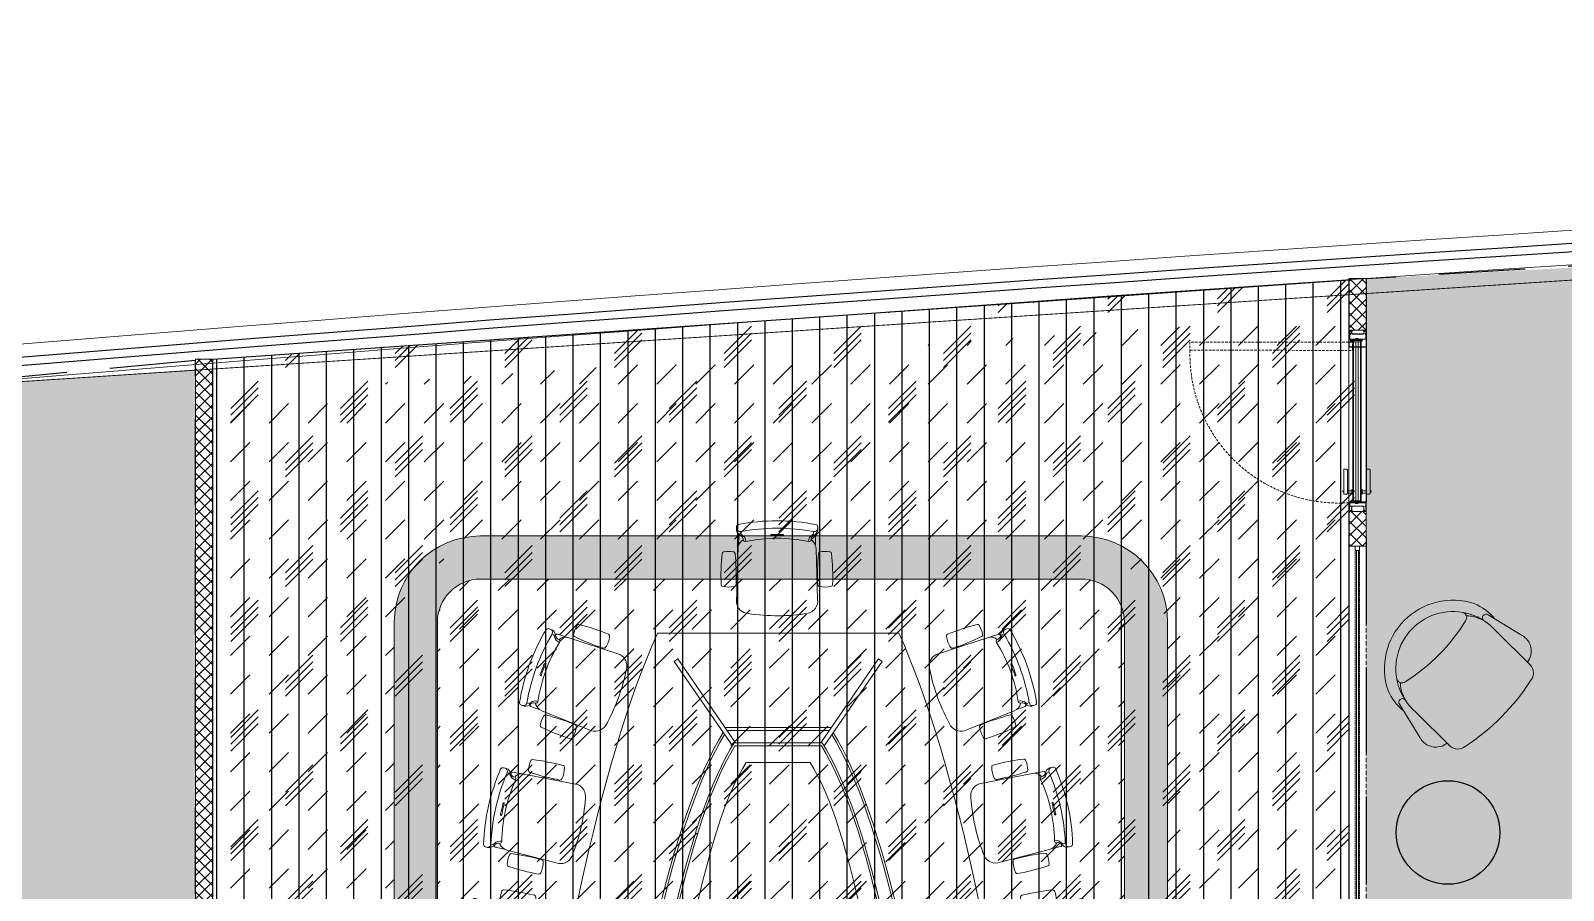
# Model space of a CAD drawing. Header units: millimetres. Extents: x 2335845 to 2509607, y 289014 to 361737.
# Drawn here: x 2351289 to 2360166, y 336872 to 341852 of the extents above; entities that cross this region are included whole.
import ezdxf

# ---------------------------------------------------------------- set-up
doc = ezdxf.new("R2010")
doc.units = ezdxf.units.MM
for name, pattern in [('DASHED', [0.75, 0.5, -0.25]), ('HIDDEN', [0.375, 0.25, -0.125]), ('HIDDEN2', [0.1875, 0.125, -0.0625])]:
    doc.linetypes.add(name, pattern=pattern)
for name, color, linetype, lineweight in [('1-fur', 8, 'Continuous', 0), ('A-DOOR-FULL', 40, 'Continuous', 18), ('A-FURN-LOOSE', 24, 'Continuous', 18), ('A-PLAN-THIN', 251, 'Continuous', 15), ('AI-FURN', 7, 'Continuous', 20), ('AR_01_PARTITION FULL HT', 2, 'Continuous', 25), ('IN-DOOR', 8, 'Continuous', 0), ('IN-PRTN-FULL', 30, 'Continuous', 20), ('IN-PRTN-HATCH', 8, 'Continuous', 5), ('SWA- GLASS PARTITION', 8, 'Continuous', 5), ('SWA-GLASS', 140, 'Continuous', 9), ('SWA-METAL', 165, 'Continuous', 9), ('TOA-FC-GYPSUM', 250, 'Continuous', 5), ('TOA-FL-CPT-1', 8, 'Continuous', 5), ('TOA-FL-CPT-3', 8, 'Continuous', 5)]:
    doc.layers.add(name, color=color, linetype=linetype, lineweight=lineweight)
for name, color, linetype in [('A-PLAN -GLASS FRAME', 4, 'Continuous'), ('FLOOR MARK', 7, 'Continuous'), ('I-FURN', 7, 'Continuous')]:
    doc.layers.add(name, color=color, linetype=linetype)

# ---------------------------------------------------------------- blocks, each defined once
blk = doc.blocks.new('CHAIR - STEELCASE - LETSB')
at = {"color": 24, "lineweight": 9}
for points in [[(-369.7, 257.7, -0.089353), (-369.7, 316.7, -0.334929), (-360.7, 325, -0.034973), (-179.6, 330.4, -0.382328), (-169.8, 320.9, -0.10237), (-169.8, 253.5, -0.318036), (-179.6, 244.3, -0.036857), (-360.8, 249.5, -0.333729)], [(-369.7, -242.2, 0.089353), (-369.7, -301.1, 0.334929), (-360.7, -309.4, 0.034973), (-179.6, -314.8, 0.382328), (-169.8, -305.4, 0.10237), (-169.8, -237.9, 0.318036), (-179.6, -228.8, 0.036857), (-360.7, -233.9, 0.333729)]]:
    blk.add_lwpolyline(points, format="xyb", close=True, dxfattribs=at)
blk.add_lwpolyline([(-513.5, 241.7, 0.34479), (-528.5, 230.1, 0.096497), (-528.2, -218.5, 0.361045), (-515.8, -228.9), (-494.1, -229.1, 0.246071), (-466.3, -205.4, -0.226994), (-446.1, -191.1), (-439.9, -191, 0.417254), (-429.7, -177.1, -0.104406), (-430, 188.5, 0.398452), (-439.2, 203.5, -0.367565), (-466.2, 218, 0.274839), (-496.7, 241.7)], format="xyb", close=True)
for points in [[(-507.6, -229.1, 0.46809), (-487.6, -205.2, -0.090711), (-487.6, 217.9, 0.462177), (-507.1, 241.7, -100.177069)], [(-487.6, 217.3), (-478, 217.2, -0.321496), (-468.6, 210.4, 0.282757), (-430, 188, -1.025051)], [(-487.6, -205.2), (-478, -205.1, 0.321496), (-468.6, -198.3, -0.282757), (-430, -175.9, 1.025051)]]:
    blk.add_lwpolyline(points, format="xyb", dxfattribs=at)
at = {"color": 8, "lineweight": 5}
blk.add_lwpolyline([(-463.6, 213.4, 0.188155), (-445.3, 203.4), (-439.2, 203.5, -0.15219), (-410.1, 228.9, 0.211085), (-413.9, 230.4), (-459.5, 228.7, 0.414214), (-464.3, 223.4)], format="xyb", close=True, dxfattribs=at)
blk.add_lwpolyline([(-95, -228.5), (-390.3, -219.7, -0.232948), (-439.9, -191, 0.417374), (-429.7, -177.1, -0.10441), (-430, 188.5, 0.39834), (-439.2, 203.5, -0.21659), (-401.4, 231.2), (-77.6, 241.7, -0.366213), (-12.8, 173.3, -0.077985), (-14.2, -173.2, -0.376278), (-95, -228.5)], format="xyb")
for points in [[(-215.9, 237.2), (-213.8, 243.3)], [(-183.7, 244.2), (-185.7, 238.2)], [(-218.5, -224.8), (-217.4, -227.7)], [(-187.7, -228.5), (-188.6, -225.7)]]:
    blk.add_lwpolyline(points, dxfattribs=at)
for points in [[(-471.1, -25, -0.007805), (-471.1, 37.1, -0.087218), (-470, 42.7, -0.229267), (-469.3, 43.4), (-465.8, 43.4, -0.210582), (-464.1, 37.7, 0.008162), (-464.2, -24.4, -0.166545), (-465.4, -30.6, -0.375811), (-465.9, -30.7), (-469.2, -30.7, -0.246214), (-470.7, -28.4, 0.024513), (-471.1, -25, -1.199362)], [(-446.1, -191.1), (-439.9, -191, 0.15219), (-409.9, -215.2, -0.211085), (-413.6, -216.9), (-459.2, -216.9, -0.414214), (-464.3, -211.8), (-463.9, -201.8)]]:
    blk.add_lwpolyline(points, format="xyb", dxfattribs=at)
blk = doc.blocks.new('25 PAX')
for p, q in [((2307644.7, -124705.2), (2308383.5, -124757.6)), ((2310884.8, -124705.2), (2310146, -124757.6)), ((2308349.2, -125754.2), (2307599.2, -125754.2)), ((2308349.2, -125754.2), (2307599.2, -125754.2)), ((2310149.2, -125754.2), (2310899.2, -125754.2)), ((2310149.2, -125754.2), (2310899.2, -125754.2)), ((2307778.1, -129354.2), (2308490.9, -129303.7)), ((2307778.1, -129354.2), (2308490.9, -129303.7)), ((2310720.4, -129354.2), (2310007.5, -129303.7)), ((2310720.4, -129354.2), (2310007.5, -129303.7)), ((2309064.7, -132204.2), (2309433.8, -132204.2)), ((2308549.6, -132954.2), (2309948.8, -132954.2))]:
    blk.add_line(p, q)
at = {"color": 8, "lineweight": 9}
for p, q in [((2307792.9, -124744), (2307791.7, -124769)), ((2308103.3, -124784.1), (2307791.7, -124769)), ((2308104.5, -124759.1), (2307792.9, -124744)), ((2307817.7, -124742.6), (2307819.5, -124717.6)), ((2307817.7, -124742.6), (2308381.7, -124782.5)), ((2310711.7, -124742.6), (2310147.8, -124782.5)), ((2310424.9, -124759.1), (2310736.5, -124744)), ((2310426.1, -124784.1), (2310737.7, -124769)), ((2310711.7, -124742.6), (2310710, -124717.6)), ((2310736.5, -124744), (2310737.7, -124769)), ((2308349.2, -125729.2), (2307749.2, -125729.2)), ((2307749.2, -125754.2), (2307749.2, -125729.2)), ((2307749.2, -125754.2), (2307749.2, -125779.2)), ((2308349.2, -125779.2), (2307749.2, -125779.2)), ((2310149.2, -125729.2), (2310749.2, -125729.2)), ((2310149.2, -125779.2), (2310749.2, -125779.2)), ((2310749.2, -125754.2), (2310749.2, -125729.2)), ((2310749.2, -125754.2), (2310749.2, -125779.2)), ((2308103.3, -127527.8), (2307791.7, -127542.9)), ((2307792.9, -127567.9), (2307791.7, -127542.9)), ((2308104.5, -127552.8), (2307792.9, -127567.9)), ((2310393.9, -127552.8), (2310705.5, -127567.9)), ((2310395.1, -127527.8), (2310706.8, -127542.9)), ((2310705.5, -127567.9), (2310706.8, -127542.9)), ((2307925.2, -129318.8), (2308489.2, -129278.8)), ((2307925.2, -129318.8), (2307927, -129343.7)), ((2307930.5, -129368.5), (2308492.7, -129328.7)), ((2310568, -129368.5), (2310005.8, -129328.7)), ((2310573.3, -129318.8), (2310009.3, -129278.8)), ((2310573.3, -129318.8), (2310571.5, -129343.7)), ((2307930.5, -129368.5), (2307928.7, -129343.6)), ((2310568, -129368.5), (2310569.8, -129343.6)), ((2308473.6, -130954.8), (2308164.2, -131012.2)), ((2308168.7, -131036.8), (2308164.2, -131012.2)), ((2308478.1, -130979.4), (2308168.7, -131036.8)), ((2310020.4, -130979.4), (2310329.8, -131036.8)), ((2310024.9, -130954.8), (2310334.3, -131012.2)), ((2310329.8, -131036.8), (2310334.3, -131012.2)), ((2308647.2, -132790), (2308983.7, -132300)), ((2308667.9, -132804.2), (2309001.8, -132318)), ((2308995, -132318), (2309503.5, -132318)), ((2308999, -132300), (2309499.5, -132300)), ((2309830.6, -132804.2), (2309496.6, -132318)), ((2309851.3, -132790), (2309514.8, -132300)), ((2308941, -132406.6), (2309557.5, -132406.6)), ((2308953.4, -132388.6), (2309545.1, -132388.6)), ((2308667.9, -132804.2), (2308647.2, -132790)), ((2309830.6, -132804.2), (2309851.3, -132790))]:
    blk.add_line(p, q, dxfattribs=at)
at = {"extrusion": (0, 0, -1)}
for centre, major_axis, ratio, start_param, end_param in [((2309248.2, -125802.7), (20.3, -4508.1), 0.365744, 1.583192, 1.818355), ((2309249.4, -125747.7), (-119, -3647.8), 0.246486, 4.429484, 4.70614), ((2309249.2, -125754.2), (0, -6590), 0.136571, 1.002003, 1.570796), ((2309249.2, -125754.2), (0, 7950), 0.207547, 7.853982, 8.323919), ((2309249.2, -125754.2), (0, -6590), 0.136571, 0.206496, 1.002003), ((2309249.2, -125754.2), (0, -6590), 0.136571, 5.281182, 6.076689)]:
    blk.add_ellipse(centre, major_axis=major_axis, ratio=ratio, start_param=start_param, end_param=end_param, dxfattribs=at)
for centre, major_axis, ratio, start_param, end_param in [((2309249.6, -125754), (-153.4, -4501.8), 0.366051, 1.583226, 1.818389), ((2309248.9, -125775.7), (5.6, -3651.9), 0.246343, 4.429495, 4.706151), ((2309249.2, -125754.2), (0, 7950), 0.207547, 7.853982, 8.323919), ((2309249.2, -125754.2), (0, -6590), 0.136571, 1.002003, 1.570796), ((2309249.2, -125754.2), (0, 7950), 0.207547, 2.040733, 2.703731), ((2309249.2, -125754.2), (0, 7950), 0.207547, 3.579454, 4.242452)]:
    blk.add_ellipse(centre, major_axis=major_axis, ratio=ratio, start_param=start_param, end_param=end_param)
at = {"color": 8, "lineweight": 9, "extrusion": (0, 0, -1)}
for centre, major_axis, ratio, start_param, end_param in [((2309248.5, -125778.2), (12, -3803.1), 0.311639, 1.584644, 1.848844), ((2309248.5, -125777.3), (11.5, -3790.9), 0.3079, 1.584409, 1.849132), ((2309248.6, -125772.6), (9.1, -3723.4), 0.286668, 1.583137, 1.850819), ((2309248.7, -125771.7), (8.7, -3711.3), 0.282761, 1.582915, 1.851138), ((2309249.2, -125754.2), (0, 6740), 0.155786, 7.857691, 8.405919), ((2309249.2, -125754.2), (0, 6758), 0.158035, 7.857681, 8.404478), ((2309249.2, -125754.2), (0, 6858), 0.170312, 7.857627, 8.396638), ((2309249.2, -125754.2), (0, 6876), 0.172484, 7.857617, 8.395256)]:
    blk.add_ellipse(centre, major_axis=major_axis, ratio=ratio, start_param=start_param, end_param=end_param, dxfattribs=at)
at = {"color": 8, "lineweight": 9}
for centre, major_axis, ratio, start_param, end_param in [((2309249, -125738.6), (-125.8, -3706.4), 0.28297, 1.582933, 1.851157), ((2309249, -125738.9), (-126.4, -3718.4), 0.286884, 1.583157, 1.850839), ((2309249, -125740.8), (-130.1, -3785.5), 0.308155, 1.584435, 1.849157), ((2309249, -125741.1), (-130.8, -3797.7), 0.311901, 1.58467, 1.84887), ((2309249.2, -125754.2), (0, 6876), 0.172484, 7.857617, 8.395256), ((2309249.2, -125754.2), (0, 6858), 0.170312, 7.857627, 8.396638), ((2309249.2, -125754.2), (0, 6758), 0.158035, 7.857681, 8.404478), ((2309249.2, -125754.2), (0, 6740), 0.155786, 7.857691, 8.405919), ((2309249.2, -125754.2), (0, 6876), 0.172484, 8.403721, 9.15274), ((2309249.2, -125754.2), (0, 6858), 0.170312, 8.405133, 9.155705), ((2309249.2, -125754.2), (0, 6758), 0.158035, 2.129959, 2.901239), ((2309249.2, -125754.2), (0, 6740), 0.155786, 2.131432, 2.900917), ((2309249.2, -125754.2), (0, 6740), 0.155786, 3.382269, 4.151754), ((2309249.2, -125754.2), (0, 6758), 0.158035, 3.381946, 4.153226), ((2309249.2, -125754.2), (0, 6858), 0.170312, 3.410665, 4.161237), ((2309249.2, -125754.2), (0, 6876), 0.172484, 3.413631, 4.16265)]:
    blk.add_ellipse(centre, major_axis=major_axis, ratio=ratio, start_param=start_param, end_param=end_param, dxfattribs=at)
at = {"layer": 'AI-FURN'}
for p, xscale, rotation in [((2307530, -125072.5), -0.9999999999999999, 183.0431747438866), ((2307524.1, -125825.2), -0.9999999999999999, 183.0431747438866), ((2307533, -126578.4), -0.9999999999999999, 183.0431747438866), ((2307556.8, -127329.2), -0.9999999999999999, 183.0431747438866), ((2307596.3, -128080.1), -0.9999999999999999, 183.0431747438866), ((2307650.7, -128804.1), -1, 183.0431747438867), ((2307726.5, -129575.5), -0.9999999999999999, 190.4220477029182), ((2307823.3, -130323.8), -1, 187.6207801842117), ((2307946.9, -131075), -0.9999999999999999, 191.6846836755105), ((2308106.6, -131824.6), -1, 192.7450048961095), ((2308322.2, -132575.1), -1, 200.1238778551409)]:
    blk.add_blockref('CHAIR - STEELCASE - LETSB', p, dxfattribs=dict(at, xscale=xscale, rotation=rotation))
for p, rotation in [((2310968.5, -125072.5), 176.9568252561133), ((2310974.4, -125825.2), 176.9568252561133), ((2310965.5, -126578.4), 176.9568252561133), ((2310941.7, -127329.2), 176.9568252561133), ((2310902.2, -128080.1), 176.9568252561133), ((2310847.2, -128814.5), 176.9568252561133), ((2310771.4, -129580.5), 169.5779522970819), ((2310674.6, -130327.9), 172.3792198157883), ((2310551.6, -131075), 168.3153163244896), ((2310391.1, -131827.7), 167.2549951038905), ((2310174.7, -132575.1), 159.8761221448591), ((2309249.2, -133054.2), 90)]:
    blk.add_blockref('CHAIR - STEELCASE - LETSB', p, dxfattribs=dict(at, rotation=rotation))
blk = doc.blocks.new('A$C6D3804F5')
at = {"layer": 'A-FURN-LOOSE', "color": 153, "lineweight": 15}
for p, q in [((0.14, 7.58), (1.76, 14.27)), ((25.47, 7.58), (23.85, 14.27)), ((2.81, 2.86), (2.81, 11.28)), ((22.81, 11.28), (22.81, 2.86))]:
    blk.add_line(p, q, dxfattribs=at)
for centre, radius, start, end in [((12.81, 12.01), 12.02, 26.7364, 153.2636), ((12.81, 12), 10.03, 355.8599, 184.1401), ((10.49, 13.94), 9.1, 157.5644, 186.3841), ((7.32, 13.66), 4.19, 131.0302, 165.6952), ((5.36, 17.27), 0.915, 153.155, 264.3436), ((12.81, 47.42), 31.96, 256.3606, 283.6394), ((20.25, 17.27), 0.915, 275.6564, 26.845), ((18.3, 13.66), 4.19, 14.3048, 48.9698), ((15.13, 13.94), 9.1, 353.6159, 22.4356), ((2.38, 14.17), 0.627, 355.4934, 170.3074), ((23.23, 14.17), 0.627, 9.6926, 184.5066), ((3.12, 6.64), 3.12, 162.5119, 264.184), ((22.49, 6.64), 3.12, 275.816, 17.4881), ((4.81, 2.86), 2, 180, 265.3295), ((20.81, 2.86), 2, 274.6705, 0), ((12.81, 38.9), 38.9, 257.8867, 282.1133)]:
    blk.add_arc(centre, radius, start, end, dxfattribs=at)
blk = doc.blocks.new('*U653')
at = {"layer": 'SWA- GLASS PARTITION', "linetype": 'HIDDEN2', "ltscale": 200, "elevation": 0}
blk.add_lwpolyline([(115356.4, -163313), (124070.6, -163312.9), (124070.6, -163412.9), (115356.4, -163413)], close=True, dxfattribs=at)
at = {"layer": 'SWA-GLASS', "color": 4, "elevation": 0}
blk.add_lwpolyline([(124045.6, -163357.9), (124045.6, -163367.9), (115381.4, -163368), (115381.4, -163358)], close=True, dxfattribs=at)
at = {"layer": 'SWA-METAL', "color": 8, "linetype": 'HIDDEN'}
for p, q in [((115381.4, -163350.5, 0), (124045.6, -163350.4, 0)), ((115381.4, -163375.4, 0), (124045.6, -163375.4, 0))]:
    blk.add_line(p, q, dxfattribs=at)
at = {"layer": 'SWA-METAL', "elevation": 0}
for points in [[(115356.4, -163350.5), (115381.4, -163350.5), (115381.4, -163375.5), (115356.4, -163375.5)], [(124045.6, -163350.4), (124070.6, -163350.4), (124070.6, -163375.4), (124045.6, -163375.4)]]:
    blk.add_lwpolyline(points, close=True, dxfattribs=at)
blk = doc.blocks.new('rub1')
at = {"lineweight": 20}
h = blk.add_hatch(color=8, dxfattribs=at)
h.paths.add_polyline_path([(285.1, 663.6), (284.4, 663.6, 0.06789), (284.3, 663.1), (284, 663.1), (284, 663.6), (283.7, 663.6), (283.7, 662.4), (284, 662.4), (284, 662.9), (284.3, 662.9, 0.066804), (284.4, 662.3), (285.1, 662.3, 0.299446), (285.5, 662.9), (285.5, 663.1, 0.299446)])
h.paths.add_polyline_path([(285.4, 663.1), (285.4, 662.9, -0.365226), (285, 662.5), (284.6, 662.5, -0.12053), (284.6, 663.5), (285, 663.5, -0.209232)], flags=16)
at = {"layer": '1-fur', "color": 8, "lineweight": 20}
for p, q in [((284.4, 663.6), (285.1, 663.6)), ((284.4, 662.3), (285.1, 662.3)), ((284.6, 663.5), (285, 663.5)), ((284.6, 662.5), (285, 662.5)), ((285.4, 663.1), (285.4, 662.9)), ((285.5, 663.1), (285.5, 662.9))]:
    blk.add_line(p, q, dxfattribs=at)
for points in [[(284, 662.9), (284, 662.4), (283.7, 662.4), (283.7, 663.6), (284, 663.6), (284, 663.1)], [(284.3, 663.1), (284, 663.1)], [(284, 662.9), (284.3, 662.9)]]:
    blk.add_lwpolyline(points, dxfattribs=at)
for centre, radius, start, end in [((286.3, 663), 1.99, 160.4255, 175.9608), ((286.3, 663), 1.99, 182.636, 197.9236), ((286.5, 663), 1.99, 165.4708, 192.9616), ((284.8, 662.9), 0.623, 16.2565, 63.5269), ((285, 662.9), 0.413, 282.3178, 2.5719), ((284.9, 663), 0.623, 3.1317, 69.8122), ((284.9, 662.9), 0.623, 290.1878, 356.8683)]:
    blk.add_arc(centre, radius, start, end, dxfattribs=at)
blk = doc.blocks.new('*U695')
at = {"layer": 'IN-DOOR', "color": 8, "ltscale": 2}
for p, q in [((-36, 3.3), (-36, 0)), ((-36, 3.29), (-36, 2.86)), ((-34.92, 3.3), (-35.99, 3.3)), ((-35.96, 3.17), (-35.96, 3.25)), ((-35.95, 3.26), (-34.97, 3.26)), ((-34.96, 3.25), (-34.96, 3.2)), ((-34.94, 3.18), (-34.94, 3.18)), ((-34.91, 3.21), (-34.91, 3.29)), ((-32.56, 3.81), (-32.56, 4.31)), ((-32.45, 4.42), (-27.72, 4.42)), ((-32.45, 3.7), (-27.72, 3.7)), ((-32.34, 2.84), (-32.34, 3.7)), ((-32.13, 4.42), (-32.13, 4.64)), ((-32.13, 4.64), (-31.89, 4.64)), ((-31.89, 4.42), (-31.89, 4.64)), ((-31.87, 2.84), (-31.87, 3.7)), ((-27.61, 3.81), (-27.61, 4.31)), ((-0.79, 3.21), (-0.79, 3.29)), ((-0.78, 3.3), (-0.01, 3.3)), ((-0.76, 3.18), (-0.76, 3.18)), ((-0.75, 3.25), (-0.75, 3.2)), ((-0.05, 3.26), (-0.73, 3.26)), ((-0.04, 3.17), (-0.04, 3.25)), ((0, 3.3), (0, 0)), ((0, 3.29), (0, 2.86)), ((-36, 0.44), (-36, 0.01)), ((-35.99, 0), (-34.92, 0)), ((-35.98, 2.84), (-35.92, 2.84)), ((-35.92, 0.46), (-35.98, 0.46)), ((-35.96, 0.05), (-35.96, 0.13)), ((-34.97, 0.04), (-35.95, 0.04)), ((-35.91, 2.83), (-35.91, 2.79)), ((-35.91, 0.5), (-35.91, 0.47)), ((-35.9, 2.78), (-35.83, 2.76)), ((-35.83, 0.54), (-35.9, 0.51)), ((-35.82, 2.77), (-35.86, 2.83)), ((-35.86, 0.47), (-35.82, 0.53)), ((-35.85, 2.84), (-35.11, 2.84)), ((-35.11, 0.46), (-35.85, 0.46)), ((-35.09, 2.88), (-35.81, 2.88)), ((-35.81, 0.42), (-35.09, 0.42)), ((-35.09, 2.82), (-35.11, 2.77)), ((-35.11, 0.52), (-35.09, 0.48)), ((-35.09, 2.76), (-34.98, 2.76)), ((-34.98, 0.54), (-35.09, 0.54)), ((-35.04, 2.83), (-35.04, 2.83)), ((-35.04, 0.47), (-35.04, 0.47)), ((-35.03, 0.2), (-35.03, 0.14)), ((-34.93, 2.81), (-35.02, 2.81)), ((-35.02, 0.49), (-34.93, 0.49)), ((-35.01, 0.22), (-35.01, 0.22)), ((-35.01, 0.12), (-34.93, 0.12)), ((-34.98, 0.18), (-34.99, 0.2)), ((-34.96, 1.81), (-34.97, 1.8)), ((-34.97, 1.8), (-34.96, 1.79)), ((-34.96, 2.74), (-34.96, 1.81)), ((-34.96, 1.79), (-34.96, 0.56)), ((-34.93, 0.16), (-34.96, 0.16)), ((-34.96, 0.1), (-34.96, 0.05)), ((-34.94, 0.12), (-34.94, 0.12)), ((-34.88, 0.19), (-34.92, 0.17)), ((-34.91, 0.51), (-34.91, 2.79)), ((-34.91, 0.1), (-34.91, 0.02)), ((-34.91, 0.01), (-34.91, 0.09)), ((-34.89, 0), (-34.2, 0)), ((-34.87, 0.08), (-34.85, 0.18)), ((-34.83, 0.06), (-34.85, 0.06)), ((-34.81, 0.05), (-34.82, 0.07)), ((-34.79, 0.07), (-34.8, 0.05)), ((-34.3, 0.06), (-34.77, 0.06)), ((-34.2, 0.81), (-34.2, 0)), ((-32.56, 2.62), (-32.56, 2.84)), ((-32.56, 2.84), (-31.66, 2.84)), ((-32.56, 2.62), (-31.66, 2.62)), ((-32.56, 0.98), (-32.56, 0.77)), ((-32.56, 0.98), (-31.66, 0.98)), ((-32.56, 0.77), (-31.66, 0.77)), ((-32.34, 0.77), (-32.34, -0.1)), ((-31.87, 0.77), (-31.87, -0.1)), ((-31.66, 2.62), (-31.66, 2.84)), ((-31.66, 0.98), (-31.66, 0.77)), ((-1.8, 0), (-1.8, 0.1)), ((-0.81, 0), (-1.8, 0)), ((-1.76, 0.06), (-1.65, 0.06)), ((-1.63, 0.07), (-1.62, 0.05)), ((-1.61, 0.05), (-0.88, 0.07)), ((-0.87, 0.06), (-0.86, 0.06)), ((-0.84, 0.08), (-0.85, 0.18)), ((-0.82, 0.19), (-0.79, 0.17)), ((-0.79, 0.51), (-0.79, 2.79)), ((-0.79, 0.1), (-0.79, 0.02)), ((-0.79, 0.01), (-0.79, 0.09)), ((-0.78, 0.16), (-0.74, 0.16)), ((-0.01, 0), (-0.78, 0)), ((-0.77, 2.81), (-0.68, 2.81)), ((-0.68, 0.49), (-0.77, 0.49)), ((-0.69, 0.12), (-0.77, 0.12)), ((-0.76, 0.12), (-0.76, 0.12)), ((-0.75, 0.1), (-0.75, 0.05)), ((-0.74, 2.74), (-0.74, 1.81)), ((-0.74, 1.81), (-0.73, 1.8)), ((-0.73, 1.8), (-0.74, 1.79)), ((-0.74, 1.79), (-0.74, 0.56)), ((-0.73, 0.04), (-0.05, 0.04)), ((-0.61, 2.76), (-0.72, 2.76)), ((-0.72, 0.54), (-0.62, 0.54)), ((-0.72, 0.18), (-0.71, 0.2)), ((-0.69, 0.22), (-0.69, 0.22)), ((-0.68, 0.2), (-0.68, 0.14)), ((-0.67, 2.83), (-0.67, 2.83)), ((-0.67, 0.47), (-0.67, 0.47)), ((-0.62, 2.82), (-0.59, 2.77)), ((-0.6, 0.52), (-0.62, 0.48)), ((-0.61, 2.88), (-0.19, 2.88)), ((-0.19, 0.42), (-0.61, 0.42)), ((-0.15, 2.84), (-0.6, 2.84)), ((-0.6, 0.46), (-0.15, 0.46)), ((-0.18, 2.77), (-0.14, 2.83)), ((-0.14, 0.47), (-0.18, 0.53)), ((-0.1, 2.78), (-0.17, 2.76)), ((-0.17, 0.54), (-0.1, 0.51)), ((-0.09, 2.83), (-0.09, 2.79)), ((-0.09, 0.5), (-0.09, 0.47)), ((-0.02, 2.84), (-0.08, 2.84)), ((-0.08, 0.46), (-0.02, 0.46)), ((-0.04, 0.05), (-0.04, 0.13)), ((0, 0.44), (0, 0.01)), ((-32.56, -0.21), (-32.56, -0.71)), ((-32.45, -0.1), (-27.72, -0.1)), ((-32.45, -0.82), (-27.72, -0.82)), ((-32.13, -0.82), (-32.13, -1.03)), ((-32.13, -1.03), (-31.89, -1.03)), ((-31.89, -0.82), (-31.89, -1.03)), ((-27.61, -0.21), (-27.61, -0.71))]:
    blk.add_line(p, q, dxfattribs=at)
at = {"layer": 'IN-DOOR', "color": 8, "ltscale": 3}
for p, q in [((-35.03, 3.16), (-35.03, 3.09)), ((-34.93, 3.18), (-35.01, 3.18)), ((-35.01, 3.08), (-35.01, 3.08)), ((-35, 3.09), (-34.98, 3.12)), ((-34.96, 3.13), (-34.93, 3.13)), ((-34.92, 3.13), (-34.9, 3.11)), ((-34.91, 3.28), (-34.91, 3.2)), ((-34.21, 3.3), (-34.89, 3.3)), ((-34.87, 3.12), (-34.87, 3.22)), ((-34.85, 3.24), (-34.83, 3.24)), ((-34.82, 3.23), (-34.81, 3.24)), ((-34.8, 3.24), (-34.79, 3.23)), ((-34.77, 3.24), (-34.3, 3.24)), ((-34.26, 3.2), (-34.26, 2.56)), ((-34.21, 2), (-34.21, 3.14)), ((-1.85, 2), (-1.85, 3.3)), ((-1.85, 3.3), (-0.81, 3.3)), ((-1.8, 3.2), (-1.8, 3.17)), ((-1.8, 3.17), (-1.79, 3.16)), ((-1.79, 3.16), (-1.8, 3.15)), ((-1.8, 3.15), (-1.8, 2.11)), ((-1.65, 3.24), (-1.76, 3.24)), ((-1.62, 3.24), (-1.63, 3.23)), ((-0.88, 3.23), (-1.61, 3.24)), ((-0.86, 3.24), (-0.87, 3.24)), ((-0.84, 3.12), (-0.84, 3.22)), ((-0.79, 3.13), (-0.81, 3.11)), ((-0.79, 3.28), (-0.79, 3.2)), ((-0.74, 3.13), (-0.78, 3.13)), ((-0.77, 3.18), (-0.69, 3.18)), ((-0.71, 3.09), (-0.72, 3.12)), ((-0.69, 3.08), (-0.7, 3.08)), ((-0.68, 3.16), (-0.68, 3.09)), ((-34.4, 2.03), (-34.4, 1.57)), ((-34.3, 2.07), (-34.36, 2.07)), ((-34.35, 1.53), (-34.3, 1.53)), ((-34.34, 1.83), (-34.34, 1.99)), ((-34.34, 1.61), (-34.34, 1.77)), ((-34.31, 2), (-34.23, 1.98)), ((-34.23, 1.62), (-34.31, 1.6)), ((-34.27, 1.04), (-34.28, 1.03)), ((-34.28, 1.01), (-34.27, 1)), ((-34.26, 2.56), (-34.27, 2.55)), ((-34.27, 2.55), (-34.26, 2.54)), ((-34.26, 2.54), (-34.26, 2.11)), ((-34.26, 1.49), (-34.26, 1.05)), ((-34.26, 0.99), (-34.26, 0.1)), ((-34.21, 0.91), (-34.21, 2.7)), ((-34.21, 0.82), (-34.21, 0.85)), ((-34.17, 0.89), (-34.2, 0.9)), ((-34.2, 0.86), (-34.17, 0.84)), ((-2.16, 0.77), (-2.16, 0.88)), ((-2.14, 0.9), (-2.08, 0.88)), ((-1.8, 0.75), (-2.14, 0.75)), ((-2.11, 0.85), (-2.11, 0.82)), ((-2.08, 0.84), (-2.1, 0.86)), ((-2.1, 0.81), (-1.86, 0.81)), ((-1.89, 0.89), (-1.86, 0.9)), ((-1.86, 0.86), (-1.89, 0.84)), ((-1.85, 0.91), (-1.85, 2.86)), ((-1.85, 0.82), (-1.85, 0.85)), ((-1.75, 2), (-1.83, 1.98)), ((-1.83, 1.62), (-1.75, 1.6)), ((-1.8, 1.49), (-1.8, 1.05)), ((-1.8, 0.99), (-1.8, 0.1)), ((-1.79, 1.04), (-1.79, 1.03)), ((-1.79, 1.01), (-1.79, 1)), ((-1.76, 2.07), (-1.7, 2.07)), ((-1.71, 1.53), (-1.76, 1.53)), ((-1.72, 1.83), (-1.72, 1.99)), ((-1.72, 1.61), (-1.72, 1.77)), ((-1.66, 2.03), (-1.66, 1.57))]:
    blk.add_line(p, q, dxfattribs=at)
at = {"layer": 'IN-DOOR', "color": 8, "linetype": 'DASHED'}
blk.add_lwpolyline([(-2.36, 2.73), (-2.36, 34.98), (-4, 34.98), (-4, 2.73)], close=True, dxfattribs=at)
at = {"layer": 'IN-DOOR', "color": 8, "linetype": 'Continuous', "lineweight": 25}
for points in [[(-1.95, 0.99), (-1.86, 0.99, 0.414214), (-1.85, 1), (-1.85, 2.87, 3.112272), (-2.02, 2.63, -0.513651), (-1.96, 2.59), (-1.96, 1, 0.414214)], [(-2.24, 2.77, 0.414214), (-2.22, 2.77), (-2.2, 2.77, 0.307235), (-2.05, 2.75), (-2.03, 2.73, 0.414214), (-2.02, 2.73), (-1.95, 2.81, 0.414214), (-1.96, 2.82), (-1.97, 2.84, 0.307235), (-2.02, 2.98), (-2.02, 3.01, 0.414214), (-2.03, 3.02), (-2.13, 3.04, 0.414214), (-2.14, 3.03), (-2.14, 3.01, 0.307235), (-2.24, 2.89), (-2.26, 2.88, 0.414214), (-2.27, 2.87)]]:
    blk.add_lwpolyline(points, format="xyb", close=True, dxfattribs=at)
at = {"layer": 'IN-DOOR', "color": 8}
for points in [[(-2.07, 2.62), (-34.21, 2.62), (-34.21, 2.49), (-2.07, 2.49)], [(-2.07, 0.98), (-34.21, 0.98), (-34.21, 1.11), (-2.07, 1.11)], [(-2.07, 2.49), (-33.9, 2.49), (-33.9, 1.11), (-2.07, 1.11)]]:
    blk.add_lwpolyline(points, dxfattribs=at)
for points in [[(-34.21, 2.49), (-33.9, 2.49), (-33.9, 1.11), (-34.21, 1.11)], [(-1.96, 2.49), (-2.28, 2.49), (-2.28, 1.11), (-1.96, 1.11)]]:
    blk.add_lwpolyline(points, close=True, dxfattribs=at)
at = {"layer": 'IN-DOOR', "color": 5}
for points in [[(-33.9, 2.02), (-2.28, 2.02)], [(-33.9, 1.58), (-2.28, 1.58)]]:
    blk.add_lwpolyline(points, dxfattribs=at)
at = {"layer": 'IN-DOOR', "color": 8, "linetype": 'DASHED'}
blk.add_arc((-4.8, 5.45), 29.53, 88.4446, 185.2074, dxfattribs=at)
at = {"layer": 'IN-DOOR', "color": 8, "ltscale": 2}
for centre, radius, start, end in [((-35.99, 3.29), 0.0108, 90, 180), ((-35.95, 3.25), 0.0108, 90, 180), ((-35.93, 3.17), 0.0288, 180, 293.5782), ((-35.84, 2.8), 0.353, 84.9915, 103.4121), ((-35.82, 3.04), 0.0648, 81.2602, 348.7398), ((-35.81, 3.13), 0.0252, 261.2602, 81.2602), ((-35.74, 3.02), 0.0252, 348.7398, 168.7398), ((-34.97, 3.25), 0.0108, 360, 90), ((-34.94, 3.2), 0.018, 180, 270), ((-34.94, 3.21), 0.0288, 270, 360), ((-34.92, 3.29), 0.0108, 360, 90), ((-32.45, 4.31), 0.108, 90, 180), ((-32.45, 3.81), 0.108, 180, 270), ((-27.72, 4.31), 0.108, 360, 90), ((-27.72, 3.81), 0.108, 270, 360), ((-0.78, 3.29), 0.0108, 90, 180), ((-0.76, 3.21), 0.0288, 180, 270), ((-0.76, 3.2), 0.018, 270, 360), ((-0.73, 3.25), 0.0108, 90, 180), ((-0.26, 3.02), 0.0252, 11.2602, 191.2602), ((-0.18, 3.04), 0.0648, 191.2602, 98.7398), ((-0.19, 3.13), 0.0252, 98.7398, 278.7398), ((-0.16, 2.8), 0.353, 76.5878, 95.0085), ((-0.07, 3.17), 0.0288, 246.4218, 360), ((-0.05, 3.25), 0.0108, 360, 90), ((-0.01, 3.29), 0.0108, 360, 90), ((-35.98, 2.86), 0.018, 180, 270), ((-35.98, 0.44), 0.018, 90, 180), ((-35.99, 0.01), 0.0108, 180, 270), ((-35.93, 0.13), 0.0288, 66.4218, 180), ((-35.95, 0.05), 0.0108, 180, 270), ((-35.92, 2.83), 0.0108, 360, 90), ((-35.92, 0.47), 0.0108, 270, 360), ((-35.85, 0.41), 0.27, 254.6491, 275.7262), ((-35.9, 2.79), 0.0108, 180, 250), ((-35.9, 0.5), 0.0108, 110, 180), ((-35.84, 0.26), 0.0648, 11.2602, 278.7398), ((-35.85, 2.83), 0.0108, 90, 200), ((-35.85, 0.47), 0.0108, 160, 270), ((-35.81, 2.91), 0.0288, 115.8419, 270), ((-35.81, 0.39), 0.0288, 90, 244.158), ((-35.83, 2.77), 0.0108, 250, 20), ((-35.83, 0.53), 0.0108, 340, 110), ((-35.83, 0.17), 0.0252, 278.7398, 98.7398), ((-35.88, 3.13), 0.204, 286.1738, 325.757), ((-35.88, 0.2), 0.173, 28.706, 71.7459), ((-35.75, 0.28), 0.0252, 191.2602, 11.2602), ((-35.11, 2.82), 0.018, 360, 90), ((-35.09, 2.77), 0.018, 180, 270), ((-35.09, 0.52), 0.018, 90, 180), ((-35.11, 0.48), 0.018, 270, 360), ((-35.09, 2.83), 0.054, 360, 90), ((-35.09, 0.47), 0.054, 270, 360), ((-35.02, 2.83), 0.018, 180, 270), ((-35.02, 0.47), 0.018, 90, 180), ((-35.01, 0.2), 0.018, 90, 180), ((-35.01, 0.14), 0.018, 180, 270), ((-35.01, 0.2), 0.018, 360, 90), ((-34.98, 2.74), 0.018, 360, 90), ((-34.98, 0.56), 0.018, 270, 360), ((-34.96, 0.18), 0.018, 180, 270), ((-34.97, 0.05), 0.0108, 270, 360), ((-34.94, 0.1), 0.018, 90, 180), ((-34.94, 0.09), 0.0288, 360, 90), ((-34.93, 2.79), 0.018, 360, 90), ((-34.93, 0.51), 0.018, 270, 360), ((-34.93, 0.18), 0.018, 270, 315), ((-34.93, 0.1), 0.018, 360, 90), ((-34.92, 0.01), 0.0108, 270, 360), ((-34.89, 0.02), 0.018, 180, 270), ((-34.87, 0.18), 0.018, 360, 135), ((-34.85, 0.08), 0.018, 180, 270), ((-34.83, 0.08), 0.018, 270, 315), ((-34.8, 0.04), 0.0108, 45, 135), ((-34.77, 0.08), 0.018, 225, 270), ((-34.3, 0.1), 0.036, 270, 360), ((-1.76, 0.1), 0.036, 180, 270), ((-1.65, 0.08), 0.018, 270, 315), ((-1.62, 0.04), 0.0108, 45, 135), ((-0.87, 0.08), 0.018, 225, 270), ((-0.86, 0.08), 0.018, 270, 360), ((-0.84, 0.18), 0.018, 45, 180), ((-0.81, 0.02), 0.018, 270, 360), ((-0.77, 2.79), 0.018, 90, 180), ((-0.77, 0.51), 0.018, 180, 270), ((-0.78, 0.18), 0.018, 225, 270), ((-0.76, 0.09), 0.0288, 90, 180), ((-0.77, 0.1), 0.018, 90, 180), ((-0.78, 0.01), 0.0108, 180, 270), ((-0.76, 0.1), 0.018, 360, 90), ((-0.73, 0.05), 0.0108, 180, 270), ((-0.72, 2.74), 0.018, 90, 180), ((-0.72, 0.56), 0.018, 180, 270), ((-0.74, 0.18), 0.018, 270, 360), ((-0.69, 0.2), 0.018, 90, 180), ((-0.69, 0.2), 0.018, 360, 90), ((-0.69, 0.14), 0.018, 270, 360), ((-0.68, 2.83), 0.018, 270, 360), ((-0.68, 0.47), 0.018, 360, 90), ((-0.61, 2.83), 0.054, 90, 180), ((-0.61, 0.47), 0.054, 180, 270), ((-0.6, 2.82), 0.018, 90, 180), ((-0.62, 0.52), 0.018, 360, 90), ((-0.6, 0.48), 0.018, 180, 270), ((-0.61, 2.77), 0.018, 270, 360), ((-0.12, 3.13), 0.204, 214.243, 253.8262), ((-0.12, 0.2), 0.173, 108.254, 151.294), ((-0.25, 0.28), 0.0252, 168.7398, 348.7398), ((-0.16, 0.26), 0.0648, 261.2602, 168.7398), ((-0.17, 0.17), 0.0252, 81.2602, 261.2602), ((-0.19, 2.91), 0.0288, 270, 64.158), ((-0.19, 0.39), 0.0288, 295.8419, 90), ((-0.17, 2.77), 0.0108, 160, 290), ((-0.17, 0.53), 0.0108, 70, 200), ((-0.15, 0.41), 0.27, 264.2737, 285.3508), ((-0.15, 2.83), 0.0108, 340, 90), ((-0.15, 0.47), 0.0108, 270, 20), ((-0.1, 2.79), 0.0108, 290, 360), ((-0.1, 0.5), 0.0108, 360, 70), ((-0.08, 2.83), 0.0108, 90, 180), ((-0.08, 0.47), 0.0108, 180, 270), ((-0.07, 0.13), 0.0288, 360, 113.5782), ((-0.05, 0.05), 0.0108, 270, 360), ((-0.02, 2.86), 0.018, 270, 360), ((-0.02, 0.44), 0.018, 360, 90), ((-0.01, 0.01), 0.0108, 270, 360), ((-32.45, -0.21), 0.108, 90, 180), ((-32.45, -0.71), 0.108, 180, 270), ((-27.72, -0.21), 0.108, 360, 90), ((-27.72, -0.71), 0.108, 270, 360)]:
    blk.add_arc(centre, radius, start, end, dxfattribs=at)
at = {"layer": 'IN-DOOR', "color": 8, "ltscale": 3}
for centre, radius, start, end in [((-35.01, 3.16), 0.018, 90, 180), ((-35.01, 3.09), 0.018, 180, 270), ((-35.01, 3.09), 0.0126, 277.0353, 26.015), ((-34.96, 3.12), 0.018, 90, 180), ((-34.93, 3.2), 0.018, 270, 360), ((-34.93, 3.12), 0.018, 45, 90), ((-34.89, 3.28), 0.018, 90, 180), ((-34.88, 3.12), 0.018, 225, 360), ((-34.85, 3.22), 0.018, 90, 180), ((-34.83, 3.22), 0.018, 45, 90), ((-34.8, 3.25), 0.0108, 225, 315), ((-34.77, 3.22), 0.018, 90, 135), ((-34.3, 3.2), 0.036, 360, 90), ((-1.76, 3.2), 0.036, 90, 180), ((-1.65, 3.22), 0.018, 45, 90), ((-1.62, 3.25), 0.0108, 225, 315), ((-0.87, 3.22), 0.018, 90, 135), ((-0.86, 3.22), 0.018, 360, 90), ((-0.82, 3.12), 0.018, 180, 315), ((-0.81, 3.28), 0.018, 360, 90), ((-0.77, 3.2), 0.018, 180, 270), ((-0.78, 3.12), 0.018, 90, 135), ((-0.74, 3.12), 0.018, 360, 90), ((-0.7, 3.09), 0.0126, 153.985, 262.9647), ((-0.69, 3.16), 0.018, 360, 90), ((-0.69, 3.09), 0.018, 270, 360), ((-34.36, 2.03), 0.036, 90, 180), ((-34.35, 1.58), 0.0452, 191.7193, 271.6001), ((-34.33, 1.8), 0.018, 134.427, 225.573), ((-34.32, 1.99), 0.018, 75.8258, 180), ((-34.35, 1.83), 0.018, 314.427, 360), ((-34.35, 1.77), 0.018, 360, 45.573), ((-34.32, 1.61), 0.018, 180, 284.1742), ((-34.3, 2.11), 0.036, 270, 360), ((-34.3, 1.49), 0.036, 360, 90), ((-34.27, 1.02), 0.0108, 135, 225), ((-34.28, 1.05), 0.018, 315, 360), ((-34.28, 0.99), 0.018, 360, 45), ((-34.23, 2), 0.018, 255.8258, 360), ((-34.23, 1.6), 0.018, 360, 104.1742), ((-34.2, 0.91), 0.0108, 180, 270), ((-34.2, 0.85), 0.0108, 90, 180), ((-34.2, 0.82), 0.0108, 180, 270), ((-34.17, 0.86), 0.0216, 270, 90), ((-2.14, 0.88), 0.018, 90, 180), ((-2.14, 0.77), 0.018, 180, 270), ((-2.1, 0.85), 0.0108, 90, 180), ((-2.1, 0.82), 0.0108, 180, 270), ((-2.08, 0.86), 0.0216, 270, 90), ((-1.89, 0.86), 0.0216, 90, 270), ((-1.86, 0.91), 0.0108, 270, 360), ((-1.86, 0.85), 0.0108, 360, 90), ((-1.86, 0.82), 0.0108, 270, 360), ((-1.83, 2), 0.018, 180, 284.1742), ((-1.83, 1.6), 0.018, 75.8258, 180), ((-1.76, 2.11), 0.036, 180, 270), ((-1.76, 1.49), 0.036, 90, 180), ((-1.78, 1.05), 0.018, 180, 225), ((-1.78, 0.99), 0.018, 135, 180), ((-1.79, 1.02), 0.0108, 315, 45), ((-1.74, 1.99), 0.018, 360, 104.1742), ((-1.74, 1.61), 0.018, 255.8258, 360), ((-1.71, 1.83), 0.018, 180, 225.573), ((-1.73, 1.8), 0.018, 314.427, 45.573), ((-1.71, 1.77), 0.018, 134.427, 180), ((-1.71, 1.58), 0.0452, 268.3999, 348.2806), ((-1.7, 2.03), 0.036, 360, 90)]:
    blk.add_arc(centre, radius, start, end, dxfattribs=at)
at = {"layer": 'IN-DOOR', "color": 8, "lineweight": 20, "extrusion": (0, 0, -1), "xscale": 0.1118615642299428, "yscale": 0.1118615642299428, "zscale": -0.1118615642299429, "rotation": 90.00002373157199}
blk.add_blockref('rub1', (76.13, -30.93), dxfattribs=at)
blk = doc.blocks.new('*U675')
at = {"layer": 'IN-PRTN-HATCH'}
h = blk.add_hatch(dxfattribs=at)
h.set_pattern_fill('ANSI37', color=256, scale=15)
h.set_pattern_definition([(45, (17255.31, 0), (-33.67596, 33.67596), []), (135, (17255.31, 0), (-33.67596, -33.67596), [])])
h.paths.add_polyline_path([(-100277, -39967.2), (-86030, -39967.2), (-86030, -39867.2), (-100277, -39867.2)])
at = {"layer": 'IN-PRTN-FULL', "elevation": 0}
blk.add_lwpolyline([(-100277, -39967.2), (-86030, -39967.2), (-86030, -39867.2), (-100277, -39867.2)], close=True, dxfattribs=at)
blk = doc.blocks.new('*U677')
at = {"layer": 'IN-PRTN-HATCH'}
h = blk.add_hatch(dxfattribs=at)
h.set_pattern_fill('ANSI37', color=256, scale=15)
h.set_pattern_definition([(45, (3008.307, -7e-11), (-33.67596, 33.67596), []), (135, (3008.307, -7e-11), (-33.67596, -33.67596), [])])
h.paths.add_polyline_path([(-100377, -39967.2), (-100177, -39967.2), (-100177, -39867.2), (-100377, -39867.2)])
at = {"layer": 'IN-PRTN-FULL', "elevation": 0}
blk.add_lwpolyline([(-100377, -39967.2), (-100177, -39967.2), (-100177, -39867.2), (-100377, -39867.2)], close=True, dxfattribs=at)
blk = doc.blocks.new('*U700')
at = {"layer": 'IN-PRTN-HATCH'}
h = blk.add_hatch(dxfattribs=at)
h.set_pattern_fill('ANSI37', color=256, scale=15)
h.set_pattern_definition([(45, (3016.04, -3e-10), (-33.67596, 33.67596), []), (135, (3016.04, -3e-10), (-33.67596, -33.67596), [])])
h.paths.add_polyline_path([(-100423.2, -39967.2), (-100123.2, -39967.2), (-100123.2, -39867.2), (-100423.2, -39867.2)])
at = {"layer": 'IN-PRTN-FULL', "elevation": 0}
blk.add_lwpolyline([(-100423.2, -39967.2), (-100123.2, -39967.2), (-100123.2, -39867.2), (-100423.2, -39867.2)], close=True, dxfattribs=at)

msp = doc.modelspace()

# ---------------------------------------------------------------- hatches: boundary and pattern name
at = {"layer": 'TOA-FC-GYPSUM'}
h = msp.add_hatch(dxfattribs=at)
h.set_pattern_fill('DASH', color=252, scale=50, angle=45)
h.set_pattern_definition([(45, (89870.88, 24146.98), (0, 224.506403), [158.75, -158.75])])
edge = h.paths.add_edge_path(flags=16)
edge.add_line((2357873.601, 338378.374), (2357873.601, 329901.843))
edge.add_arc((2357373.601, 329901.843), 500, 270, 360, ccw=False)
edge.add_line((2357373.601, 329401.843), (2353894.887, 329401.843))
edge.add_arc((2353894.887, 329901.843), 500, 180, 270, ccw=False)
edge.add_line((2353394.887, 329901.843), (2353394.887, 338269.83))
edge.add_arc((2353922.333, 338310.151), 528.985, 103.9365035, 184.3714914, ccw=False)
edge.add_line((2353794.929, 338823.564), (2357373.601, 338823.564))
edge.add_arc((2357370.988, 338317.255), 506.316, 6.933234, 89.7042776, ccw=False)
h.paths.add_polyline_path([(2358923.415, 328501.842), (2352344.634, 328501.843), (2352359.511, 339746.11), (2358938.292, 340205.961)])
at = {"layer": 'TOA-FC-GYPSUM', "true_color": 0x642165}
h = msp.add_hatch(dxfattribs=at)
h.set_pattern_fill('DASH', color=219, scale=17, angle=45)
h.set_pattern_definition([(45, (8653.08, -15014.155), (0, 76.332177), [53.975, -53.975])])
edge = h.paths.add_edge_path(flags=16)
edge.add_line((2357373.601, 329801.843), (2353894.887, 329801.843))
edge.add_arc((2353894.887, 330051.843), 250, 180, 270, ccw=False)
edge.add_line((2353644.887, 330051.843), (2353644.887, 338424.564))
edge.add_arc((2353894.887, 338424.564), 250, 90, 180, ccw=False)
edge.add_line((2353894.887, 338674.564), (2357373.601, 338674.564))
edge.add_arc((2357373.601, 338424.564), 250, 0, 90, ccw=False)
edge.add_line((2357623.601, 338424.564), (2357623.601, 330051.843))
edge.add_arc((2357373.601, 330051.843), 250, 270, 360, ccw=False)
edge = h.paths.add_edge_path()
edge.add_line((2357373.601, 329551.843), (2353894.887, 329551.843))
edge.add_arc((2353894.887, 330051.843), 500, 180, 270, ccw=False)
edge.add_line((2353394.887, 330051.843), (2353394.887, 338424.564))
edge.add_arc((2353894.887, 338424.564), 500, 90, 180, ccw=False)
edge.add_line((2353894.887, 338924.564), (2357373.601, 338924.564))
edge.add_arc((2357373.601, 338424.564), 500, 0, 90, ccw=False)
edge.add_line((2357873.601, 338424.564), (2357873.601, 330051.843))
edge.add_arc((2357373.601, 330051.843), 500, 270, 360, ccw=False)
at = {"layer": 'TOA-FC-GYPSUM'}
h = msp.add_hatch(dxfattribs=at)
h.set_pattern_fill('DASH', color=252, scale=50, angle=45)
h.set_pattern_definition([(45, (13069.08, -8478.74), (0, 224.506403), [158.75, -158.75])])
edge = h.paths.add_edge_path()
edge.add_line((2357373.601, 329801.843), (2353894.887, 329801.843))
edge.add_arc((2353894.887, 330051.843), 250, 180, 270, ccw=False)
edge.add_line((2353644.887, 330051.843), (2353644.887, 338424.564))
edge.add_arc((2353894.887, 338424.564), 250, 90, 180, ccw=False)
edge.add_line((2353894.887, 338674.564), (2357373.601, 338674.564))
edge.add_arc((2357373.601, 338424.564), 250, 0, 90, ccw=False)
edge.add_line((2357623.601, 338424.564), (2357623.601, 330051.843))
edge.add_arc((2357373.601, 330051.843), 250, 270, 360, ccw=False)
at = {"layer": 'TOA-FL-CPT-1', "true_color": 0xc7c8ca}
h = msp.add_hatch(dxfattribs=at)
h.set_pattern_fill('AR-PARQ1', color=9, scale=3)
h.set_pattern_definition([(90, (54538.6, -6708.4), (-914.4, 914.4), [914.4, -914.4]), (90, (54691, -6708.4), (-914.4, 914.4), [914.4, -914.4]), (90, (54843.4, -6708.4), (-914.4, 914.4), [914.4, -914.4]), (90, (54995.8, -6708.4), (-914.4, 914.4), [914.4, -914.4]), (90, (55148.2, -6708.4), (-914.4, 914.4), [914.4, -914.4]), (90, (55300.6, -6708.4), (-914.4, 914.4), [914.4, -914.4]), (90, (55453, -6708.4), (-914.4, 914.4), [914.4, -914.4]), (0, (54538.6, -5794), (914.4, -914.4), [914.4, -914.4]), (0, (54538.6, -5641.6), (914.4, -914.4), [914.4, -914.4]), (0, (54538.6, -5489.2), (914.4, -914.4), [914.4, -914.4]), (0, (54538.6, -5336.8), (914.4, -914.4), [914.4, -914.4]), (0, (54538.6, -5184.4), (914.4, -914.4), [914.4, -914.4]), (0, (54538.6, -5032), (914.4, -914.4), [914.4, -914.4]), (0, (54538.6, -4879.6), (914.4, -914.4), [914.4, -914.4])])
h.paths.add_polyline_path([(2344950.518, 323601.624), (2348044.691, 323601.624), (2348044.691, 308801.624), (2344978.375, 308801.624), (2344983.023, 307001.553), (2351045.878, 307001.608), (2351044.683, 304701.624), (2350244.683, 304670.094), (2350244.683, 294701.624), (2352811.835, 294701.622), (2352811.821, 307001.631), (2405044.683, 307005.059), (2405044.683, 327701.624), (2410595.745, 327701.624), (2410609.803, 329501.624), (2408605.34, 329501.624), (2411484.683, 335301.624), (2408440.262, 335301.624), (2406365.488, 331122.307), (2403244.678, 328001.969), (2403244.795, 325600.805), (2384290.648, 325598.809), (2384290.648, 323607.372), (2375885.176, 323603.528), (2375861.465, 325602.978), (2360226.195, 325602.091), (2360226.052, 334601.937), (2375945.229, 334602.179), (2375945.229, 331031.373), (2376972.789, 331510.903), (2389391.537, 331510.903), (2389391.537, 331810.72), (2389491.628, 331810.72), (2389491.53, 331510.903), (2391791.53, 331510.903), (2391791.531, 333010.881), (2389491.53, 333010.881), (2389491.531, 332710.861), (2389391.537, 332710.861), (2389391.54, 333010.905), (2377622.511, 333011.008), (2377622.511, 336459.845), (2386144.742, 336459.853), (2386144.683, 337701.624), (2376094.699, 337701.624), (2376094.724, 335802.062), (2362938.321, 335802.061), (2362938.326, 340629.119), (2359023.456, 340413.419), (2359023.899, 325602.053), (2352244.614, 325602.052), (2352244.655, 339888.472), (2350244.683, 339753.79), (2350259.797, 327701.624), (2351044.683, 327701.624), (2351043.518, 325401.69), (2344945.863, 325401.675)])
h.paths.add_polyline_path([(2365719.683, 323601.624), (2395044.683, 323601.624), (2395044.683, 322741.298), (2398494.622, 322751.666), (2398494.622, 323601.624), (2403544.687, 323601.624), (2403544.687, 308801.634), (2365719.683, 308801.634)], flags=16)
h.paths.add_polyline_path([(2349719.689, 323601.683), (2365719.683, 323601.683), (2365719.683, 308801.624), (2349719.689, 308801.624)], flags=16)
at = {"layer": 'TOA-FL-CPT-3', "lineweight": -3}
h = msp.add_hatch(dxfattribs=at)
h.set_pattern_fill('CORK', color=2, scale=50, angle=270)
h.set_pattern_definition([(270, (90021.14, 24146.98), (158.75, -3e-14), []), (45, (89941.76, 24067.6), (-317.50014, 317.50014), [224.5065, -224.5065]), (45, (89941.76, 24027.9), (-317.50014, 317.50014), [224.5065, -224.5065]), (45, (89941.76, 23988.23), (-317.50014, 317.50014), [224.5065, -224.5065])])
h.paths.add_polyline_path([(2358923.855, 328501.844), (2352344.634, 328501.844), (2352344.634, 339949.059), (2358923.855, 340408.911), (2358923.855, 340020.077), (2359024.231, 340020.077), (2359024.226, 339119.907), (2358924.226, 339119.907), (2358923.855, 329600.06), (2359023.581, 329602.014), (2359023.855, 328701.844), (2358923.855, 328701.844)])

# ---------------------------------------------------------------- linework, layer by layer
at = {"const_width": 5}
msp.add_lwpolyline([(2408344.683, 341505.727, 0.02643364), (2350244.683, 339753.79), (2350261.051, 326701.624), (2344944.683, 326701.624), (2344944.683, 305701.701), (2351044.677, 305701.666), (2351044.683, 304701.624), (2350244.683, 304701.624), (2350244.683, 291915.217, -0.04453992), (2406044.683, 290902.779)], format="xyb", dxfattribs=at)
at = {"layer": 'A-PLAN -GLASS FRAME', "color": 4, "ltscale": 500, "elevation": 0}
msp.add_lwpolyline([(2408419.683, 338776.624), (2408419.683, 341579.011, 0.02661617), (2350319.683, 339835.313), (2350319.683, 339885.152, -0.02663744), (2408469.683, 341628.356), (2408469.683, 338776.624)], format="xyb", close=True, dxfattribs=at)
at = {"layer": 'A-PLAN-THIN', "elevation": 0}
msp.add_lwpolyline([(2408344.683, 338701.624), (2408344.683, 341505.727, 0.02661994), (2350244.683, 339753.79), (2350244.683, 339954.151, -0.02670257), (2408544.683, 341701.624), (2408544.683, 338701.624), (2408344.683, 338701.624)], format="xyb", dxfattribs=at)
at = {"layer": 'FLOOR MARK', "color": 8, "linetype": 'DASHED', "ltscale": 1000}
msp.add_lwpolyline([(2391791.53, 333010.881), (2377622.511, 333011.008), (2377622.511, 336459.845), (2386144.742, 336459.853), (2386144.683, 337701.624), (2376094.699, 337701.624), (2376094.724, 335802.062), (2362938.321, 335802.256), (2362938.326, 340656.767), (2359023.456, 340413.419), (2359023.899, 325602.053), (2352244.642, 325602.053), (2352244.627, 339941.096), (2350244.683, 339753.79), (2350259.797, 327701.624), (2351044.683, 327701.624), (2351044.698, 325401.682), (2344944.683, 325401.682), (2344950.518, 323601.624)], dxfattribs=at)
at = {"layer": 'I-FURN', "color": 1, "ltscale": 0.1}
msp.add_circle((2359497.85, 337206.612), 300, dxfattribs=at)
at = {"layer": 'TOA-FC-GYPSUM', "elevation": 0}
msp.add_lwpolyline([(2358923.855, 328501.843), (2352344.634, 328501.843), (2352344.634, 339949.059), (2358923.855, 340408.911)], close=True, dxfattribs=at)
at = {"layer": 'TOA-FC-GYPSUM', "elevation": 0, "flags": 128}
for points in [[(2357373.601, 329551.843), (2353894.887, 329551.843, -0.41421356), (2353394.887, 330051.843), (2353394.887, 338424.564, -0.41421356), (2353894.887, 338924.564), (2357373.601, 338924.564, -0.41421356), (2357873.601, 338424.564), (2357873.601, 330051.843, -0.41421356)], [(2357373.601, 329801.843), (2353894.887, 329801.843, -0.41421356), (2353644.887, 330051.843), (2353644.887, 338424.564, -0.41421356), (2353894.887, 338674.564), (2357373.601, 338674.564, -0.41421356), (2357623.601, 338424.564), (2357623.601, 330051.843, -0.41421356)]]:
    msp.add_lwpolyline(points, format="xyb", close=True, dxfattribs=at)
at = {"layer": 'TOA-FL-CPT-3', "color": 2, "lineweight": -3, "elevation": 0}
msp.add_lwpolyline([(2358923.855, 328501.844), (2352344.634, 328501.844), (2352344.634, 339949.059), (2358923.855, 340408.911), (2358923.855, 340020.077), (2359024.231, 340020.077), (2359024.226, 339119.907), (2358924.226, 339119.907), (2358923.855, 329750.06), (2359023.581, 329752.014), (2359023.855, 328701.844), (2358923.855, 328701.844)], close=True, dxfattribs=at)

# ---------------------------------------------------------------- block references
at = {"layer": 'A-DOOR-FULL', "linetype": 'Continuous', "xscale": 29.16666484490014, "yscale": 29.16666484490014, "zscale": 29.16666484490014, "rotation": 89.9730662330177}
msp.add_blockref('*U695', (2359023.456, 340116.216), dxfattribs=at)
at = {"layer": 'A-FURN-LOOSE', "linetype": 'Continuous', "xscale": 32.99999999893427, "yscale": 32.99999999893427, "zscale": 32.99999999893427, "rotation": 45.26274882650107}
msp.add_blockref('A$C6D3804F5', (2359510.369, 337576.683), dxfattribs=at)
at = {"layer": 'AI-FURN', "xscale": -1, "rotation": 180}
msp.add_blockref('25 PAX', (46369.276, 205408.127), dxfattribs=at)
at = {"layer": 'AR_01_PARTITION FULL HT', "rotation": 269.9999359460098}
for name, p in [('*U700', (2398890.542, 239993.026, 0)), ('*U677', (2398890.521, 238689.161, 0))]:
    msp.add_blockref(name, p, dxfattribs=at)
at = {"layer": 'AR_01_PARTITION FULL HT', "xscale": -1, "rotation": 270.0000640539902}
msp.add_blockref('*U675', (2392211.729, 425979.128, 0), dxfattribs=at)
at = {"layer": 'SWA- GLASS PARTITION', "linetype": 'HIDDEN2', "xscale": -1, "rotation": 270.0000000001158}
msp.add_blockref('*U653', (2522336.324, 214795.618, 0), dxfattribs=at)

doc.saveas('drawing.dxf')
